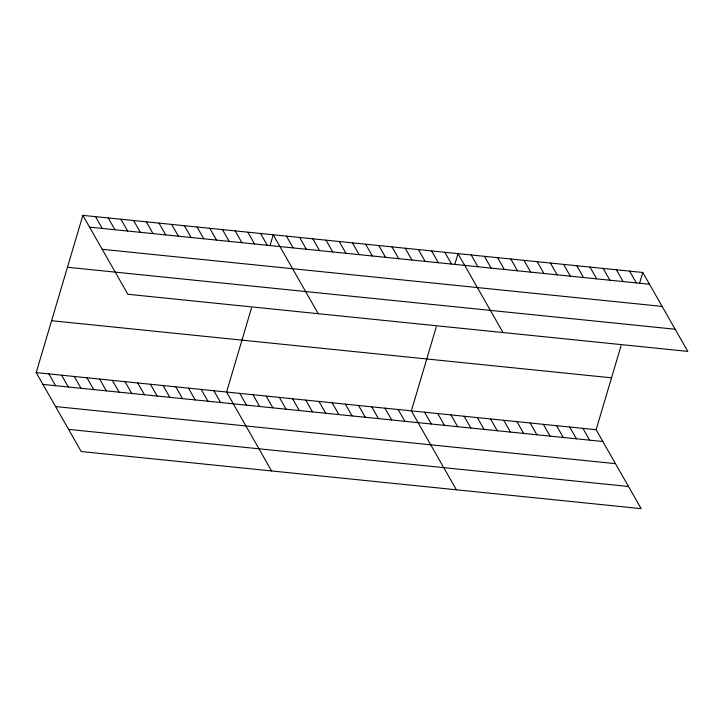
<?xml version="1.0" encoding="UTF-8"?>
<svg xmlns="http://www.w3.org/2000/svg" width="724" height="724" viewBox="0 0 724 724"><rect width="100%" height="100%" fill="white"/><g stroke="black" fill="none" stroke-linecap="round" stroke-linejoin="round"><path stroke-width="1.09" d="M621.047 345.746L596.133 429.721L641.147 508.637L81.215 451.532L36.2 372.607L82.853 215.363L642.785 272.468L687.8 351.393L127.867 294.279L82.853 215.363M251.49 308.053L226.576 392.028L271.591 470.944M270.152 245.155L273.229 234.775L318.243 313.7M436.264 326.904L411.359 410.87L456.373 489.795M454.925 263.998L458.002 253.626L503.017 332.542M639.708 282.849L642.785 272.468M89.568 227.146L649.509 284.251M102.211 249.3L662.143 306.406M67.459 267.256L675.166 329.239M51.594 320.714L611.527 377.828M36.2 372.607L596.133 429.721M42.924 384.399L602.857 441.504M55.558 406.553L615.49 463.659M68.581 429.377L628.513 486.483M629.59 271.12L636.306 282.912M616.386 269.781L623.111 281.564M603.192 268.432L609.907 280.215M589.988 267.084L596.712 278.867M576.793 265.735L583.517 277.527M563.598 264.396L570.313 276.179M550.394 263.047L557.118 274.83M537.199 261.699L543.923 273.482M523.995 260.35L530.719 272.143M510.8 259.011L517.524 270.794M497.605 257.663L504.32 269.446M582.938 428.373L589.662 440.156M484.401 256.314L491.125 268.097M569.734 427.024L576.458 438.816M471.206 254.966L477.931 266.758M556.539 425.685L563.263 437.468M543.344 424.336L550.059 436.12M444.808 252.278L451.532 264.061M530.14 422.988L536.864 434.771M431.613 250.929L438.328 262.712M516.945 421.639L523.669 433.432M418.409 249.581L425.133 261.373M503.75 420.3L510.465 432.083M405.214 248.242L411.938 260.025M490.546 418.952L497.27 430.735M392.01 246.893L398.734 258.676M477.351 417.603L484.066 429.386M378.815 245.545L385.539 257.328M464.147 416.255L470.871 428.047M365.62 244.196L372.335 255.988M450.952 414.915L457.677 426.698M352.416 242.857L359.14 254.64M437.758 413.567L444.473 425.35M339.221 241.508L345.945 253.291M424.554 412.218L431.278 424.002M326.017 240.16L332.741 251.943M312.822 238.811L319.546 250.604M398.155 409.531L404.879 421.314M299.627 237.472L306.343 249.255M384.96 408.182L391.684 419.965M286.423 236.124L293.148 247.907M371.765 406.834L378.48 418.617M260.531 233.481L267.256 245.264M358.561 405.485L365.285 417.277M247.843 232.187L254.567 243.97M345.366 404.146L352.09 415.929M235.155 230.893L241.87 242.676M332.162 402.797L338.886 414.581M222.458 229.599L229.182 241.382M318.967 401.449L325.691 413.232M209.77 228.304L216.494 240.087M305.772 400.101L312.487 411.893M197.073 227.01L203.797 238.793M292.568 398.761L299.293 410.544M184.385 225.716L191.109 237.499M279.373 397.413L286.098 409.196M171.697 224.422L178.412 236.205M266.17 396.064L272.894 407.847M158.999 223.128L165.724 234.911M252.975 394.716L259.699 406.508M146.311 221.834L153.026 233.617M239.78 393.376L246.495 405.159M133.614 220.539L140.338 232.323M120.926 219.245L127.65 231.028M213.888 390.734L220.612 402.517M108.229 217.951L114.953 229.734M201.191 389.44L207.915 401.223M95.541 216.657L102.265 228.44M188.502 388.145L195.227 399.929M175.814 386.851L182.529 398.634M163.117 385.557L169.841 397.34M150.429 384.263L157.153 396.046M137.732 382.969L144.456 394.752M125.044 381.675L131.768 393.458M112.347 380.381L119.071 392.164M99.659 379.077L106.383 390.87M86.971 377.783L93.686 389.575M74.273 376.489L80.998 388.281M61.585 375.195L68.309 386.987M48.888 373.901L55.612 385.693"/></g></svg>
